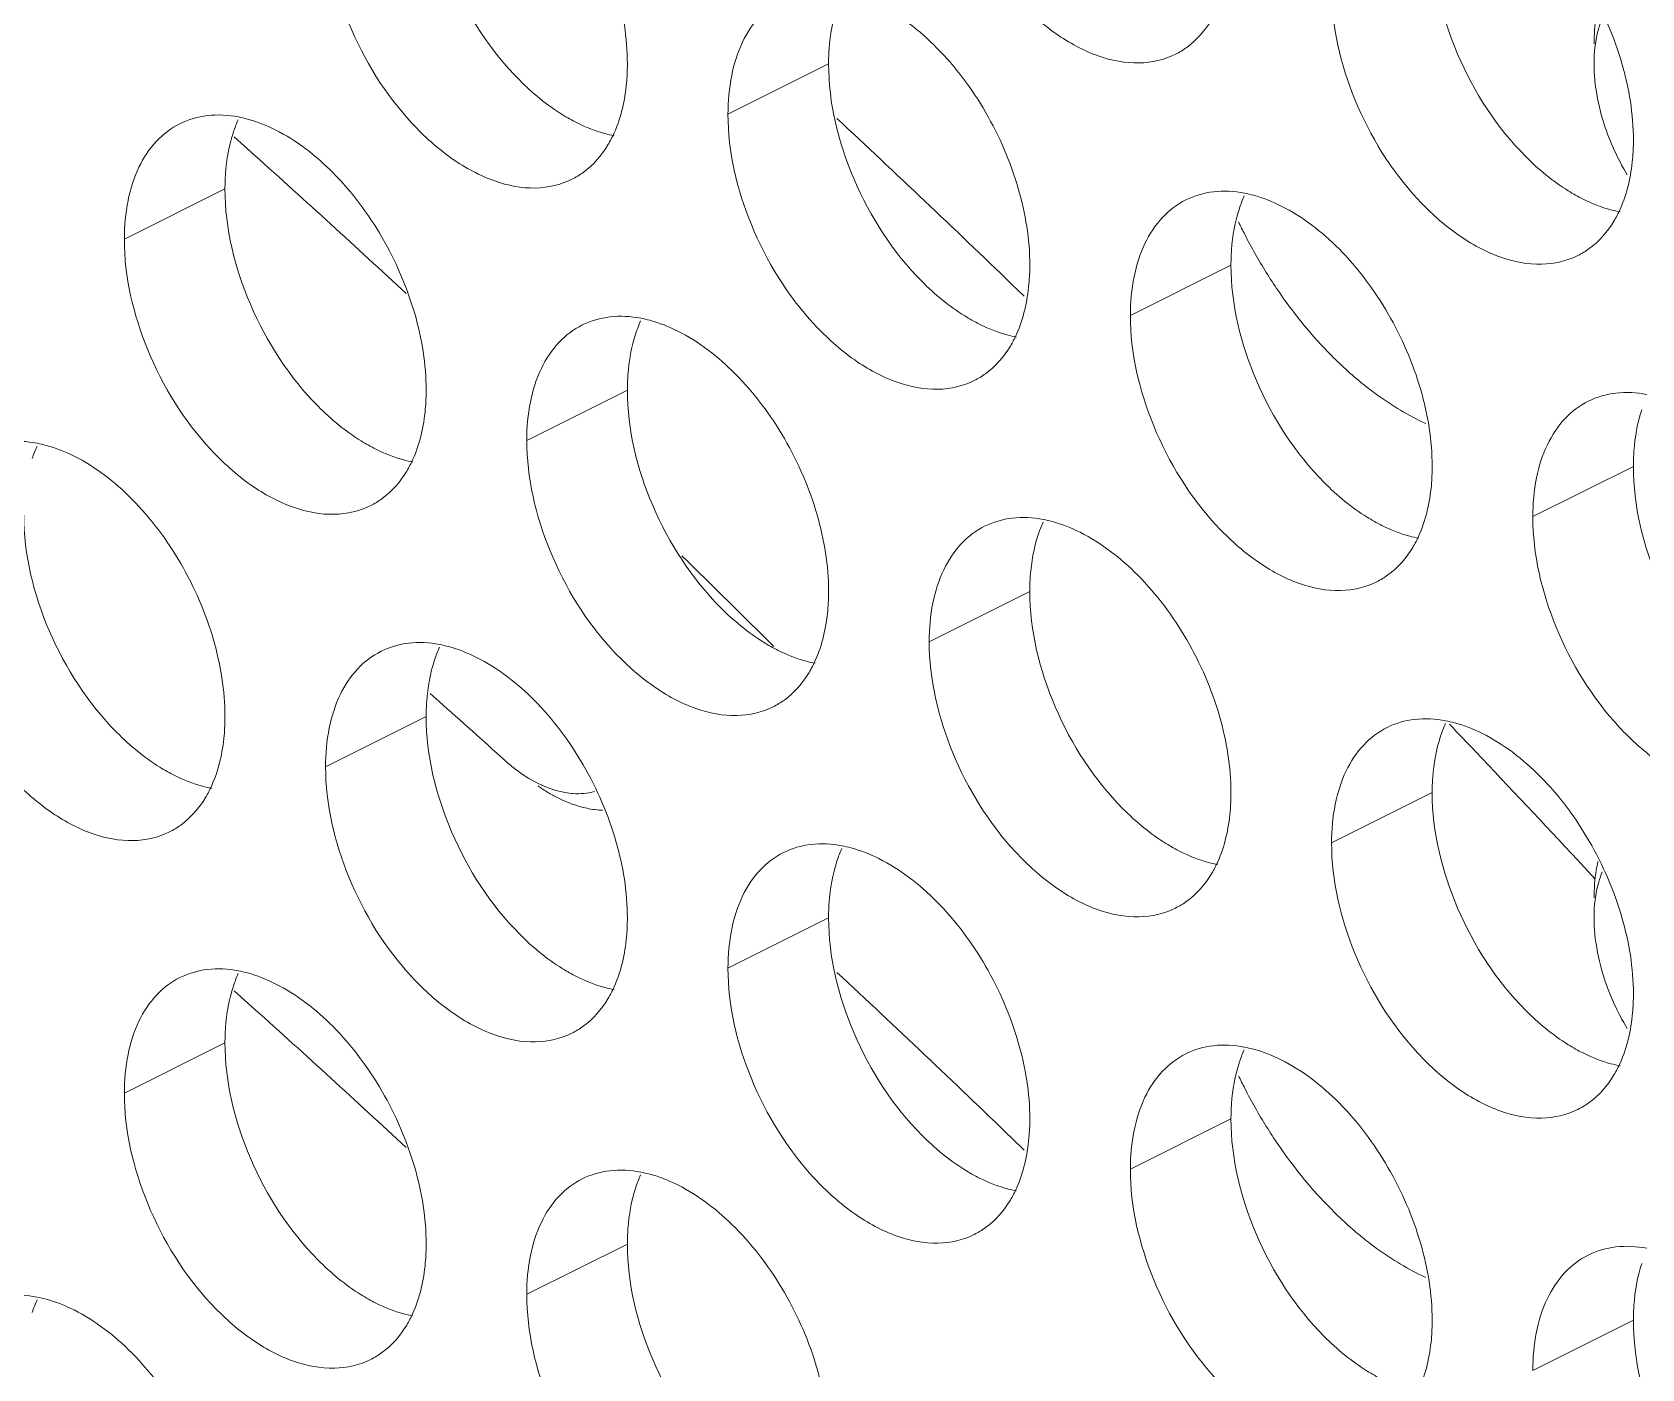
# Model space of a CAD drawing. Header units: millimetres. Extents: x 0 to 2524, y 0 to 1785.
# Drawn here: x 1882.7 to 1891.75, y 830.77 to 838.28 of the extents above; entities that cross this region are included whole.
import ezdxf

# ---------------------------------------------------------------- set-up
doc = ezdxf.new("R2010")
doc.units = ezdxf.units.MM
doc.header["$LTSCALE"] = 0.1
doc.layers.add('标注', color=251, linetype='Continuous', lineweight=9)

msp = doc.modelspace()

# ---------------------------------------------------------------- linework, layer by layer
at = {"layer": '标注'}
for p, q in [((1887.1783, 838.1016), (1886.6126, 837.8187)), ((1883.9529, 837.5861), (1883.8361, 837.6909)), ((1883.7842, 837.3986), (1883.2185, 837.1158)), ((1889.441, 836.9702), (1888.8753, 836.6873)), ((1888.2077, 836.8637), (1888.2789, 836.7951)), ((1886.0469, 836.2672), (1885.4812, 835.9844)), ((1891.7038, 835.8388), (1891.1381, 835.556)), ((1888.3097, 835.1359), (1887.744, 834.853)), ((1884.9387, 834.5612), (1884.988, 834.5175)), ((1884.9155, 834.4329), (1884.3499, 834.1501)), ((1890.5724, 834.0045), (1890.0067, 833.7217)), ((1891.389, 833.626), (1891.4897, 833.5177)), ((1887.1783, 833.3016), (1886.6126, 833.0187)), ((1883.9529, 832.7861), (1883.8361, 832.8909)), ((1883.7842, 832.5986), (1883.2185, 832.3158)), ((1889.441, 832.1702), (1888.8753, 831.8873)), ((1888.2077, 832.0637), (1888.2789, 831.9951)), ((1886.0469, 831.4672), (1885.4812, 831.1844)), ((1891.7038, 831.0388), (1891.1381, 830.756))]:
    msp.add_line(p, q, dxfattribs=at)
for centre, radius, start, end in [((1888.9267, 838.5611), 0.4532, 296.52559, 305.90341), ((1892.4328, 838.1015), 0.9502, 180.05249, 184.98077), ((1884.5287, 837.4875), 0.734, 155.87957, 161.78032), ((1833.1505, 779.7051), 79.3625, 46.072823, 47.050034), ((1892.8303, 838.1805), 1.3572, 197.96118, 211.16336), ((1832.0561, 779.8316), 77.6457, 47.208531, 48.057938), ((1885.5326, 837.8581), 0.4532, 296.52559, 305.90341), ((1890.1855, 837.0591), 0.734, 155.87957, 161.78032), ((1892.1352, 838.4808), 2.9391, 205.5487, 207.10149), ((1892.1159, 838.4705), 2.9172, 207.09398, 211.91045), ((1891.1894, 837.4297), 0.4532, 296.52559, 305.90341), ((1886.7914, 836.3562), 0.734, 155.87957, 161.78032), ((1887.7953, 836.7267), 0.4532, 296.52559, 305.90341), ((1883.3973, 835.6532), 0.734, 155.87957, 161.78032), ((1884.4012, 836.0238), 0.4532, 296.52559, 305.90341), ((1889.0542, 835.2248), 0.734, 155.87957, 161.78032), ((1829.3007, 776.93), 81.6474, 45.162011, 45.671287), ((1890.0581, 835.5954), 0.4532, 296.52559, 305.90341), ((1885.6601, 834.5219), 0.734, 155.87957, 161.78032), ((1833.02, 776.1158), 78.1756, 47.971314, 48.336143), ((1886.664, 834.8924), 0.4532, 296.52559, 305.90341), ((1891.3169, 834.0934), 0.734, 155.87957, 161.78032), ((1829.1637, 775.7033), 85.0119, 43.511881, 43.656261), ((1828.6975, 775.2618), 85.654, 42.952773, 43.511367), ((1885.9975, 834.8927), 0.9531, 227.9166, 233.07259), ((1886.0915, 834.8256), 0.9557, 235.08756, 239.02292), ((1883.2699, 834.1895), 0.4532, 296.52559, 305.90341), ((1887.9228, 833.3905), 0.734, 155.87957, 161.78032), ((1888.9267, 833.7611), 0.4532, 296.52559, 305.90341), ((1892.4328, 833.3015), 0.9502, 180.05249, 184.98077), ((1884.5287, 832.6875), 0.734, 155.87957, 161.78032), ((1833.1505, 774.9051), 79.3625, 46.072823, 47.050034), ((1892.8303, 833.3805), 1.3572, 197.96118, 211.16336), ((1832.0561, 775.0316), 77.6457, 47.208531, 48.057938), ((1885.5326, 833.0581), 0.4532, 296.52559, 305.90341), ((1890.1855, 832.2591), 0.734, 155.87957, 161.78032), ((1892.1352, 833.6808), 2.9391, 205.5487, 207.10149), ((1892.1159, 833.6705), 2.9172, 207.09398, 211.91045), ((1891.1894, 832.6297), 0.4532, 296.52559, 305.90341), ((1886.7914, 831.5562), 0.734, 155.87957, 161.78032), ((1887.7953, 831.9267), 0.4532, 296.52559, 305.90341), ((1883.3973, 830.8532), 0.734, 155.87957, 161.78032), ((1884.4012, 831.2238), 0.4532, 296.52559, 305.90341)]:
    msp.add_arc(centre, radius, start, end, dxfattribs=at)
for points, knots in [([(1889.1291, 838.1555), (1889.0665, 838.1243), (1888.9166, 838.0903), (1888.6788, 838.1381), (1888.4404, 838.2687), (1888.1326, 838.5463), (1887.8466, 839.009), (1887.744, 839.4414), (1887.744, 839.653)], [0, 0, 0, 0, 0.090718, 0.191742, 0.308104, 0.439279, 0.725532, 1, 1, 1, 1]), ([(1885.1984, 839.5651), (1885.319, 839.5047), (1885.5496, 839.3244), (1885.8158, 838.9663), (1885.9969, 838.5476), (1886.0469, 838.2465), (1886.0469, 838.1016)], [0, 0, 0, 0, 0.229676, 0.488215, 0.753207, 1, 1, 1, 1]), ([(1885.4394, 838.0109), (1885.2778, 838.1737), (1885.0268, 838.5608), (1884.9155, 839.0114), (1884.9155, 839.2329)], [0, 0, 0, 0, 0.508684, 1, 1, 1, 1]), ([(1890.8552, 839.1366), (1890.9759, 839.0763), (1891.2064, 838.8959), (1891.4726, 838.5379), (1891.6538, 838.1192), (1891.7038, 837.8181), (1891.7038, 837.6731)], [0, 0, 0, 0, 0.229676, 0.488215, 0.753207, 1, 1, 1, 1]), ([(1885.735, 837.4526), (1885.6724, 837.4213), (1885.5225, 837.3874), (1885.2847, 837.4351), (1885.0463, 837.5658), (1884.7385, 837.8433), (1884.4525, 838.306), (1884.3499, 838.7384), (1884.3499, 838.9501)], [0, 0, 0, 0, 0.090718, 0.191742, 0.308104, 0.439279, 0.725532, 1, 1, 1, 1]), ([(1891.0962, 837.5825), (1890.9346, 837.7452), (1890.6836, 838.1324), (1890.5724, 838.583), (1890.5724, 838.8045)], [0, 0, 0, 0, 0.508684, 1, 1, 1, 1]), ([(1891.3919, 837.0241), (1891.3293, 836.9929), (1891.1793, 836.9589), (1890.9415, 837.0067), (1890.7031, 837.1373), (1890.3953, 837.4149), (1890.1093, 837.8776), (1890.0067, 838.31), (1890.0067, 838.5217)], [0, 0, 0, 0, 0.090718, 0.191742, 0.308104, 0.439279, 0.725532, 1, 1, 1, 1]), ([(1886.6126, 837.8187), (1886.6126, 837.8916), (1886.6246, 838.0305), (1886.6836, 838.2207), (1886.783, 838.3729), (1886.8756, 838.4433), (1886.9245, 838.4677)], [0, 0, 0, 0, 0.289235, 0.54966, 0.782932, 1, 1, 1, 1]), ([(1887.1783, 838.1016), (1887.1783, 838.13), (1887.182, 838.2374), (1887.2008, 838.3448), (1887.2256, 838.42)], [0, 0, 0, 0, 0.264225, 1, 1, 1, 1]), ([(1887.4611, 838.4337), (1887.5818, 838.3734), (1887.8123, 838.193), (1888.0785, 837.8349), (1888.2596, 837.4162), (1888.3097, 837.1151), (1888.3097, 836.9702)], [0, 0, 0, 0, 0.229676, 0.488215, 0.753207, 1, 1, 1, 1]), ([(1889.3664, 838.4156), (1889.3561, 838.3927), (1889.3128, 838.3088), (1889.2487, 838.2346), (1889.1925, 838.1939)], [0, 0, 0, 0, 0.265525, 1, 1, 1, 1]), ([(1891.5045, 838.4168), (1891.5008, 838.4009), (1891.4875, 838.334), (1891.4826, 838.2656), (1891.4826, 838.2138)], [0, 0, 0, 0, 0.239288, 1, 1, 1, 1]), ([(1891.5291, 838.3596), (1891.5212, 838.3407), (1891.4925, 838.2573), (1891.4826, 838.1682), (1891.4826, 838.1006)], [0, 0, 0, 0, 0.232447, 1, 1, 1, 1]), ([(1886.0469, 838.1016), (1886.0469, 838.0659), (1886.0412, 837.9337), (1886.012, 837.8011), (1885.9723, 837.7127)], [0, 0, 0, 0, 0.268874, 1, 1, 1, 1]), ([(1887.7021, 836.8795), (1887.5405, 837.0423), (1887.2895, 837.4295), (1887.1783, 837.88), (1887.1783, 838.1016)], [0, 0, 0, 0, 0.508684, 1, 1, 1, 1]), ([(1885.7641, 837.7694), (1885.7356, 837.7836), (1885.6177, 837.8502), (1885.5122, 837.9375), (1885.4394, 838.0109)], [0, 0, 0, 0, 0.235002, 1, 1, 1, 1]), ([(1891.4861, 838.019), (1891.488, 837.9979), (1891.4982, 837.9109), (1891.5189, 837.8252), (1891.5393, 837.762)], [0, 0, 0, 0, 0.241904, 1, 1, 1, 1]), ([(1883.2185, 837.1158), (1883.2185, 837.1886), (1883.2305, 837.3276), (1883.2895, 837.5177), (1883.3889, 837.6699), (1883.4815, 837.7404), (1883.5304, 837.7648)], [0, 0, 0, 0, 0.289235, 0.54966, 0.782932, 1, 1, 1, 1]), ([(1883.5304, 837.7648), (1883.5787, 837.7889), (1883.6888, 837.8206), (1883.8024, 837.8138), (1883.8593, 837.8029)], [0, 0, 0, 0, 0.482538, 1, 1, 1, 1]), ([(1883.8593, 837.8029), (1883.8765, 837.7996), (1883.9481, 837.783), (1884.017, 837.7557), (1884.067, 837.7307)], [0, 0, 0, 0, 0.238696, 1, 1, 1, 1]), ([(1885.9718, 837.6973), (1885.9546, 837.7005), (1885.883, 837.7172), (1885.8141, 837.7444), (1885.7641, 837.7694)], [0, 0, 0, 0, 0.238696, 1, 1, 1, 1]), ([(1887.9978, 836.3212), (1887.9352, 836.29), (1887.7852, 836.256), (1887.5474, 836.3038), (1887.309, 836.4344), (1887.0012, 836.712), (1886.7152, 837.1747), (1886.6126, 837.6071), (1886.6126, 837.8187)], [0, 0, 0, 0, 0.090718, 0.191742, 0.308104, 0.439279, 0.725532, 1, 1, 1, 1]), ([(1883.7842, 837.3986), (1883.7842, 837.427), (1883.7879, 837.5345), (1883.8067, 837.6419), (1883.8315, 837.717)], [0, 0, 0, 0, 0.264225, 1, 1, 1, 1]), ([(1884.067, 837.7307), (1884.1877, 837.6704), (1884.4182, 837.4901), (1884.6844, 837.132), (1884.8655, 836.7133), (1884.9155, 836.4122), (1884.9155, 836.2672)], [0, 0, 0, 0, 0.229676, 0.488215, 0.753207, 1, 1, 1, 1]), ([(1885.9723, 837.7127), (1885.962, 837.6898), (1885.9187, 837.6058), (1885.8546, 837.5317), (1885.7984, 837.491)], [0, 0, 0, 0, 0.265525, 1, 1, 1, 1]), ([(1891.7038, 837.6731), (1891.7038, 837.6375), (1891.6981, 837.5053), (1891.6688, 837.3726), (1891.6291, 837.2843)], [0, 0, 0, 0, 0.268874, 1, 1, 1, 1]), ([(1891.4209, 837.341), (1891.3925, 837.3552), (1891.2746, 837.4217), (1891.1691, 837.5091), (1891.0962, 837.5825)], [0, 0, 0, 0, 0.235002, 1, 1, 1, 1]), ([(1884.308, 836.1766), (1884.1464, 836.3394), (1883.8954, 836.7265), (1883.7842, 837.1771), (1883.7842, 837.3986)], [0, 0, 0, 0, 0.508684, 1, 1, 1, 1]), ([(1888.8753, 836.6873), (1888.8753, 836.7602), (1888.8873, 836.8991), (1888.9464, 837.0893), (1889.0458, 837.2415), (1889.1383, 837.3119), (1889.1872, 837.3363)], [0, 0, 0, 0, 0.289235, 0.54966, 0.782932, 1, 1, 1, 1]), ([(1889.1872, 837.3363), (1889.2356, 837.3604), (1889.3456, 837.3922), (1889.4593, 837.3854), (1889.5162, 837.3745)], [0, 0, 0, 0, 0.482538, 1, 1, 1, 1]), ([(1889.5162, 837.3745), (1889.5334, 837.3712), (1889.605, 837.3546), (1889.6739, 837.3273), (1889.7239, 837.3023)], [0, 0, 0, 0, 0.238696, 1, 1, 1, 1]), ([(1891.6286, 837.2688), (1891.6114, 837.2721), (1891.5398, 837.2887), (1891.4709, 837.316), (1891.4209, 837.341)], [0, 0, 0, 0, 0.238696, 1, 1, 1, 1]), ([(1889.441, 836.9702), (1889.441, 836.9986), (1889.4447, 837.1061), (1889.4635, 837.2135), (1889.4884, 837.2886)], [0, 0, 0, 0, 0.264225, 1, 1, 1, 1]), ([(1889.7239, 837.3023), (1889.8445, 837.242), (1890.075, 837.0616), (1890.3413, 836.7036), (1890.5224, 836.2848), (1890.5724, 835.9838), (1890.5724, 835.8388)], [0, 0, 0, 0, 0.229676, 0.488215, 0.753207, 1, 1, 1, 1]), ([(1891.6291, 837.2843), (1891.6189, 837.2614), (1891.5756, 837.1774), (1891.5115, 837.1033), (1891.4552, 837.0625)], [0, 0, 0, 0, 0.265525, 1, 1, 1, 1]), ([(1884.6036, 835.6183), (1884.541, 835.587), (1884.3911, 835.5531), (1884.1533, 835.6008), (1883.9149, 835.7315), (1883.6071, 836.009), (1883.3211, 836.4717), (1883.2185, 836.9041), (1883.2185, 837.1158)], [0, 0, 0, 0, 0.090718, 0.191742, 0.308104, 0.439279, 0.725532, 1, 1, 1, 1]), ([(1888.3097, 836.9702), (1888.3097, 836.9346), (1888.304, 836.8023), (1888.2747, 836.6697), (1888.235, 836.5813)], [0, 0, 0, 0, 0.268874, 1, 1, 1, 1]), ([(1889.9648, 835.7482), (1889.8033, 835.9109), (1889.5523, 836.2981), (1889.441, 836.7487), (1889.441, 836.9702)], [0, 0, 0, 0, 0.508684, 1, 1, 1, 1]), ([(1888.0268, 836.6381), (1887.9984, 836.6523), (1887.8805, 836.7188), (1887.775, 836.8061), (1887.7021, 836.8795)], [0, 0, 0, 0, 0.235002, 1, 1, 1, 1]), ([(1889.6395, 836.9285), (1889.661, 836.8941), (1889.7481, 836.7606), (1889.8465, 836.6345), (1889.9261, 836.5463)], [0, 0, 0, 0, 0.254374, 1, 1, 1, 1]), ([(1885.7931, 836.6334), (1885.8414, 836.6575), (1885.9515, 836.6892), (1886.0652, 836.6824), (1886.1221, 836.6716)], [0, 0, 0, 0, 0.482538, 1, 1, 1, 1]), ([(1886.1221, 836.6716), (1886.1393, 836.6683), (1886.2108, 836.6516), (1886.2798, 836.6244), (1886.3298, 836.5994)], [0, 0, 0, 0, 0.238696, 1, 1, 1, 1]), ([(1890.2605, 835.1898), (1890.1979, 835.1586), (1890.048, 835.1246), (1889.8102, 835.1724), (1889.5718, 835.303), (1889.264, 835.5806), (1888.9779, 836.0433), (1888.8753, 836.4757), (1888.8753, 836.6873)], [0, 0, 0, 0, 0.090718, 0.191742, 0.308104, 0.439279, 0.725532, 1, 1, 1, 1]), ([(1885.4812, 835.9844), (1885.4812, 836.0573), (1885.4932, 836.1962), (1885.5523, 836.3864), (1885.6516, 836.5386), (1885.7442, 836.609), (1885.7931, 836.6334)], [0, 0, 0, 0, 0.289235, 0.54966, 0.782932, 1, 1, 1, 1]), ([(1886.0469, 836.2672), (1886.0469, 836.2957), (1886.0506, 836.4031), (1886.0694, 836.5105), (1886.0942, 836.5857)], [0, 0, 0, 0, 0.264225, 1, 1, 1, 1]), ([(1886.3298, 836.5994), (1886.4504, 836.539), (1886.6809, 836.3587), (1886.9471, 836.0006), (1887.1283, 835.5819), (1887.1783, 835.2808), (1887.1783, 835.1359)], [0, 0, 0, 0, 0.229676, 0.488215, 0.753207, 1, 1, 1, 1]), ([(1888.2345, 836.5659), (1888.2173, 836.5692), (1888.1457, 836.5858), (1888.0768, 836.6131), (1888.0268, 836.6381)], [0, 0, 0, 0, 0.238696, 1, 1, 1, 1]), ([(1888.235, 836.5813), (1888.2247, 836.5584), (1888.1815, 836.4744), (1888.1174, 836.4003), (1888.0611, 836.3596)], [0, 0, 0, 0, 0.265525, 1, 1, 1, 1]), ([(1889.9261, 836.5463), (1889.9454, 836.5249), (1890.0224, 836.4426), (1890.1051, 836.3657), (1890.1699, 836.3125)], [0, 0, 0, 0, 0.256131, 1, 1, 1, 1]), ([(1890.1699, 836.3125), (1890.1993, 836.2884), (1890.3138, 836.1997), (1890.439, 836.124), (1890.5362, 836.0795)], [0, 0, 0, 0, 0.262334, 1, 1, 1, 1]), ([(1884.9155, 836.2672), (1884.9155, 836.2316), (1884.9099, 836.0994), (1884.8806, 835.9667), (1884.8409, 835.8784)], [0, 0, 0, 0, 0.268874, 1, 1, 1, 1]), ([(1886.5707, 835.0452), (1886.4092, 835.208), (1886.1582, 835.5951), (1886.0469, 836.0457), (1886.0469, 836.2672)], [0, 0, 0, 0, 0.508684, 1, 1, 1, 1]), ([(1891.45, 836.205), (1891.4983, 836.2291), (1891.6084, 836.2608), (1891.722, 836.254), (1891.7789, 836.2431)], [0, 0, 0, 0, 0.482538, 1, 1, 1, 1]), ([(1884.6327, 835.9351), (1884.6043, 835.9493), (1884.4864, 836.0158), (1884.3809, 836.1032), (1884.308, 836.1766)], [0, 0, 0, 0, 0.235002, 1, 1, 1, 1]), ([(1891.1381, 835.556), (1891.1381, 835.6288), (1891.1501, 835.7678), (1891.2091, 835.9579), (1891.3085, 836.1101), (1891.4011, 836.1806), (1891.45, 836.205)], [0, 0, 0, 0, 0.289235, 0.54966, 0.782932, 1, 1, 1, 1]), ([(1891.7038, 835.8388), (1891.7038, 835.8672), (1891.7075, 835.9747), (1891.7263, 836.0821), (1891.7511, 836.1572)], [0, 0, 0, 0, 0.264225, 1, 1, 1, 1]), ([(1882.399, 835.9304), (1882.4473, 835.9545), (1882.5574, 835.9863), (1882.6711, 835.9795), (1882.7279, 835.9686)], [0, 0, 0, 0, 0.482538, 1, 1, 1, 1]), ([(1882.7279, 835.9686), (1882.7452, 835.9653), (1882.8167, 835.9487), (1882.8856, 835.9214), (1882.9356, 835.8964)], [0, 0, 0, 0, 0.238696, 1, 1, 1, 1]), ([(1886.8664, 834.4869), (1886.8038, 834.4557), (1886.6538, 834.4217), (1886.4161, 834.4695), (1886.1776, 834.6001), (1885.8699, 834.8776), (1885.5838, 835.3403), (1885.4812, 835.7728), (1885.4812, 835.9844)], [0, 0, 0, 0, 0.090718, 0.191742, 0.308104, 0.439279, 0.725532, 1, 1, 1, 1]), ([(1882.9356, 835.8964), (1883.0563, 835.8361), (1883.2868, 835.6557), (1883.553, 835.2977), (1883.7342, 834.879), (1883.7842, 834.5779), (1883.7842, 834.4329)], [0, 0, 0, 0, 0.229676, 0.488215, 0.753207, 1, 1, 1, 1]), ([(1884.8404, 835.8629), (1884.8232, 835.8662), (1884.7516, 835.8829), (1884.6827, 835.9101), (1884.6327, 835.9351)], [0, 0, 0, 0, 0.238696, 1, 1, 1, 1]), ([(1884.8409, 835.8784), (1884.8306, 835.8555), (1884.7874, 835.7715), (1884.7232, 835.6974), (1884.667, 835.6567)], [0, 0, 0, 0, 0.265525, 1, 1, 1, 1]), ([(1890.5724, 835.8388), (1890.5724, 835.8032), (1890.5667, 835.6709), (1890.5375, 835.5383), (1890.4978, 835.4499)], [0, 0, 0, 0, 0.268874, 1, 1, 1, 1]), ([(1892.2276, 834.6168), (1892.066, 834.7796), (1891.815, 835.1667), (1891.7038, 835.6173), (1891.7038, 835.8388)], [0, 0, 0, 0, 0.508684, 1, 1, 1, 1]), ([(1890.2896, 835.5067), (1890.2611, 835.5209), (1890.1432, 835.5874), (1890.0377, 835.6747), (1889.9648, 835.7482)], [0, 0, 0, 0, 0.235002, 1, 1, 1, 1]), ([(1883.1766, 834.3423), (1883.015, 834.505), (1882.764, 834.8922), (1882.6528, 835.3428), (1882.6528, 835.5643)], [0, 0, 0, 0, 0.508684, 1, 1, 1, 1]), ([(1887.744, 834.853), (1887.744, 834.9259), (1887.756, 835.0648), (1887.815, 835.255), (1887.9144, 835.4072), (1888.0069, 835.4776), (1888.0559, 835.502)], [0, 0, 0, 0, 0.289235, 0.54966, 0.782932, 1, 1, 1, 1]), ([(1888.0559, 835.502), (1888.1042, 835.5261), (1888.2143, 835.5579), (1888.3279, 835.5511), (1888.3848, 835.5402)], [0, 0, 0, 0, 0.482538, 1, 1, 1, 1]), ([(1888.3848, 835.5402), (1888.402, 835.5369), (1888.4736, 835.5203), (1888.5425, 835.493), (1888.5925, 835.468)], [0, 0, 0, 0, 0.238696, 1, 1, 1, 1]), ([(1890.4972, 835.4345), (1890.48, 835.4378), (1890.4085, 835.4544), (1890.3396, 835.4817), (1890.2896, 835.5067)], [0, 0, 0, 0, 0.238696, 1, 1, 1, 1]), ([(1892.5232, 834.0585), (1892.4606, 834.0272), (1892.3107, 833.9933), (1892.0729, 834.041), (1891.8345, 834.1717), (1891.5267, 834.4492), (1891.2407, 834.9119), (1891.1381, 835.3443), (1891.1381, 835.556)], [0, 0, 0, 0, 0.090718, 0.191742, 0.308104, 0.439279, 0.725532, 1, 1, 1, 1]), ([(1888.3097, 835.1359), (1888.3097, 835.1643), (1888.3134, 835.2717), (1888.3322, 835.3792), (1888.357, 835.4543)], [0, 0, 0, 0, 0.264225, 1, 1, 1, 1]), ([(1888.5925, 835.468), (1888.7131, 835.4077), (1888.9437, 835.2273), (1889.2099, 834.8693), (1889.391, 834.4505), (1889.441, 834.1494), (1889.441, 834.0045)], [0, 0, 0, 0, 0.229676, 0.488215, 0.753207, 1, 1, 1, 1]), ([(1890.4978, 835.4499), (1890.4875, 835.4271), (1890.4442, 835.3431), (1890.3801, 835.2689), (1890.3239, 835.2282)], [0, 0, 0, 0, 0.265525, 1, 1, 1, 1]), ([(1883.4723, 833.7839), (1883.4097, 833.7527), (1883.2597, 833.7187), (1883.0219, 833.7665), (1882.7835, 833.8971), (1882.4757, 834.1747), (1882.1897, 834.6374), (1882.0871, 835.0698), (1882.0871, 835.2815)], [0, 0, 0, 0, 0.090718, 0.191742, 0.308104, 0.439279, 0.725532, 1, 1, 1, 1]), ([(1887.1783, 835.1359), (1887.1783, 835.1002), (1887.1726, 834.968), (1887.1434, 834.8354), (1887.1037, 834.747)], [0, 0, 0, 0, 0.268874, 1, 1, 1, 1]), ([(1888.8335, 833.9138), (1888.6719, 834.0766), (1888.4209, 834.4638), (1888.3097, 834.9144), (1888.3097, 835.1359)], [0, 0, 0, 0, 0.508684, 1, 1, 1, 1]), ([(1886.8954, 834.8038), (1886.867, 834.818), (1886.7491, 834.8845), (1886.6436, 834.9718), (1886.5707, 835.0452)], [0, 0, 0, 0, 0.235002, 1, 1, 1, 1]), ([(1884.3499, 834.1501), (1884.3499, 834.2229), (1884.3619, 834.3619), (1884.4209, 834.552), (1884.5203, 834.7043), (1884.6128, 834.7747), (1884.6618, 834.7991)], [0, 0, 0, 0, 0.289235, 0.54966, 0.782932, 1, 1, 1, 1]), ([(1884.6618, 834.7991), (1884.7101, 834.8232), (1884.8202, 834.8549), (1884.9338, 834.8481), (1884.9907, 834.8372)], [0, 0, 0, 0, 0.482538, 1, 1, 1, 1]), ([(1884.9907, 834.8372), (1885.0079, 834.8339), (1885.0795, 834.8173), (1885.1484, 834.7901), (1885.1984, 834.7651)], [0, 0, 0, 0, 0.238696, 1, 1, 1, 1]), ([(1887.1031, 834.7316), (1887.0859, 834.7349), (1887.0143, 834.7515), (1886.9454, 834.7788), (1886.8954, 834.8038)], [0, 0, 0, 0, 0.238696, 1, 1, 1, 1]), ([(1889.1291, 833.3555), (1889.0665, 833.3243), (1888.9166, 833.2903), (1888.6788, 833.3381), (1888.4404, 833.4687), (1888.1326, 833.7463), (1887.8466, 834.209), (1887.744, 834.6414), (1887.744, 834.853)], [0, 0, 0, 0, 0.090718, 0.191742, 0.308104, 0.439279, 0.725532, 1, 1, 1, 1]), ([(1884.9155, 834.4329), (1884.9155, 834.4613), (1884.9192, 834.5688), (1884.938, 834.6762), (1884.9629, 834.7513)], [0, 0, 0, 0, 0.264225, 1, 1, 1, 1]), ([(1885.1984, 834.7651), (1885.319, 834.7047), (1885.5496, 834.5244), (1885.8158, 834.1663), (1885.9969, 833.7476), (1886.0469, 833.4465), (1886.0469, 833.3016)], [0, 0, 0, 0, 0.229676, 0.488215, 0.753207, 1, 1, 1, 1]), ([(1887.1037, 834.747), (1887.0934, 834.7241), (1887.0501, 834.6401), (1886.986, 834.566), (1886.9298, 834.5253)], [0, 0, 0, 0, 0.265525, 1, 1, 1, 1]), ([(1883.7842, 834.4329), (1883.7842, 834.3973), (1883.7785, 834.2651), (1883.7493, 834.1324), (1883.7095, 834.0441)], [0, 0, 0, 0, 0.268874, 1, 1, 1, 1]), ([(1885.4394, 833.2109), (1885.2778, 833.3737), (1885.0268, 833.7608), (1884.9155, 834.2114), (1884.9155, 834.4329)], [0, 0, 0, 0, 0.508684, 1, 1, 1, 1]), ([(1890.3186, 834.3706), (1890.3669, 834.3947), (1890.477, 834.4265), (1890.5907, 834.4197), (1890.6475, 834.4088)], [0, 0, 0, 0, 0.482538, 1, 1, 1, 1]), ([(1890.6475, 834.4088), (1890.6648, 834.4055), (1890.7363, 834.3889), (1890.8052, 834.3616), (1890.8552, 834.3366)], [0, 0, 0, 0, 0.238696, 1, 1, 1, 1]), ([(1883.5013, 834.1008), (1883.4729, 834.115), (1883.355, 834.1815), (1883.2495, 834.2689), (1883.1766, 834.3423)], [0, 0, 0, 0, 0.235002, 1, 1, 1, 1]), ([(1890.0067, 833.7217), (1890.0067, 833.7945), (1890.0187, 833.9334), (1890.0777, 834.1236), (1890.1771, 834.2758), (1890.2697, 834.3462), (1890.3186, 834.3706)], [0, 0, 0, 0, 0.289235, 0.54966, 0.782932, 1, 1, 1, 1]), ([(1890.5724, 834.0045), (1890.5724, 834.0329), (1890.5761, 834.1404), (1890.5949, 834.2478), (1890.6197, 834.3229)], [0, 0, 0, 0, 0.264225, 1, 1, 1, 1]), ([(1890.8552, 834.3366), (1890.9759, 834.2763), (1891.2064, 834.0959), (1891.4726, 833.7379), (1891.6538, 833.3192), (1891.7038, 833.0181), (1891.7038, 832.8731)], [0, 0, 0, 0, 0.229676, 0.488215, 0.753207, 1, 1, 1, 1]), ([(1885.735, 832.6526), (1885.6724, 832.6213), (1885.5225, 832.5874), (1885.2847, 832.6351), (1885.0463, 832.7658), (1884.7385, 833.0433), (1884.4525, 833.506), (1884.3499, 833.9384), (1884.3499, 834.1501)], [0, 0, 0, 0, 0.090718, 0.191742, 0.308104, 0.439279, 0.725532, 1, 1, 1, 1]), ([(1883.709, 834.0286), (1883.6918, 834.0319), (1883.6202, 834.0485), (1883.5513, 834.0758), (1883.5013, 834.1008)], [0, 0, 0, 0, 0.238696, 1, 1, 1, 1]), ([(1885.4249, 834.1308), (1885.4468, 834.1144), (1885.5299, 834.0578), (1885.6254, 834.017), (1885.6976, 834.0046)], [0, 0, 0, 0, 0.272237, 1, 1, 1, 1]), ([(1883.7095, 834.0441), (1883.6993, 834.0212), (1883.656, 833.9372), (1883.5919, 833.8631), (1883.5356, 833.8223)], [0, 0, 0, 0, 0.265525, 1, 1, 1, 1]), ([(1885.5996, 834.0062), (1885.6177, 833.9953), (1885.6873, 833.9568), (1885.763, 833.9284), (1885.8202, 833.9165)], [0, 0, 0, 0, 0.26533, 1, 1, 1, 1]), ([(1885.6976, 834.0046), (1885.7119, 834.0022), (1885.7667, 833.9954), (1885.8233, 834), (1885.8625, 834.011)], [0, 0, 0, 0, 0.262378, 1, 1, 1, 1]), ([(1889.441, 834.0045), (1889.441, 833.9689), (1889.4353, 833.8366), (1889.4061, 833.704), (1889.3664, 833.6156)], [0, 0, 0, 0, 0.268874, 1, 1, 1, 1]), ([(1891.0962, 832.7825), (1890.9346, 832.9452), (1890.6836, 833.3324), (1890.5724, 833.783), (1890.5724, 834.0045)], [0, 0, 0, 0, 0.508684, 1, 1, 1, 1]), ([(1889.1582, 833.6724), (1889.1298, 833.6866), (1889.0118, 833.7531), (1888.9063, 833.8404), (1888.8335, 833.9138)], [0, 0, 0, 0, 0.235002, 1, 1, 1, 1]), ([(1886.9245, 833.6677), (1886.9728, 833.6918), (1887.0829, 833.7236), (1887.1966, 833.7167), (1887.2534, 833.7059)], [0, 0, 0, 0, 0.482538, 1, 1, 1, 1]), ([(1887.2534, 833.7059), (1887.2706, 833.7026), (1887.3422, 833.686), (1887.4111, 833.6587), (1887.4611, 833.6337)], [0, 0, 0, 0, 0.238696, 1, 1, 1, 1]), ([(1891.3919, 832.2241), (1891.3293, 832.1929), (1891.1793, 832.1589), (1890.9415, 832.2067), (1890.7031, 832.3373), (1890.3953, 832.6149), (1890.1093, 833.0776), (1890.0067, 833.51), (1890.0067, 833.7217)], [0, 0, 0, 0, 0.090718, 0.191742, 0.308104, 0.439279, 0.725532, 1, 1, 1, 1]), ([(1886.6126, 833.0187), (1886.6126, 833.0916), (1886.6246, 833.2305), (1886.6836, 833.4207), (1886.783, 833.5729), (1886.8756, 833.6433), (1886.9245, 833.6677)], [0, 0, 0, 0, 0.289235, 0.54966, 0.782932, 1, 1, 1, 1]), ([(1887.1783, 833.3016), (1887.1783, 833.33), (1887.182, 833.4374), (1887.2008, 833.5448), (1887.2256, 833.62)], [0, 0, 0, 0, 0.264225, 1, 1, 1, 1]), ([(1887.4611, 833.6337), (1887.5818, 833.5734), (1887.8123, 833.393), (1888.0785, 833.0349), (1888.2596, 832.6162), (1888.3097, 832.3151), (1888.3097, 832.1702)], [0, 0, 0, 0, 0.229676, 0.488215, 0.753207, 1, 1, 1, 1]), ([(1889.3659, 833.6002), (1889.3487, 833.6035), (1889.2771, 833.6201), (1889.2082, 833.6474), (1889.1582, 833.6724)], [0, 0, 0, 0, 0.238696, 1, 1, 1, 1]), ([(1889.3664, 833.6156), (1889.3561, 833.5927), (1889.3128, 833.5088), (1889.2487, 833.4346), (1889.1925, 833.3939)], [0, 0, 0, 0, 0.265525, 1, 1, 1, 1]), ([(1891.5045, 833.6168), (1891.5008, 833.6009), (1891.4875, 833.534), (1891.4826, 833.4656), (1891.4826, 833.4138)], [0, 0, 0, 0, 0.239288, 1, 1, 1, 1]), ([(1891.5291, 833.5596), (1891.5212, 833.5407), (1891.4925, 833.4573), (1891.4826, 833.3682), (1891.4826, 833.3006)], [0, 0, 0, 0, 0.232447, 1, 1, 1, 1]), ([(1886.0469, 833.3016), (1886.0469, 833.2659), (1886.0412, 833.1337), (1886.012, 833.0011), (1885.9723, 832.9127)], [0, 0, 0, 0, 0.268874, 1, 1, 1, 1]), ([(1887.7021, 832.0795), (1887.5405, 832.2423), (1887.2895, 832.6295), (1887.1783, 833.08), (1887.1783, 833.3016)], [0, 0, 0, 0, 0.508684, 1, 1, 1, 1]), ([(1885.7641, 832.9694), (1885.7356, 832.9836), (1885.6177, 833.0502), (1885.5122, 833.1375), (1885.4394, 833.2109)], [0, 0, 0, 0, 0.235002, 1, 1, 1, 1]), ([(1891.4861, 833.219), (1891.488, 833.1979), (1891.4982, 833.1109), (1891.5189, 833.0252), (1891.5393, 832.962)], [0, 0, 0, 0, 0.241904, 1, 1, 1, 1]), ([(1883.2185, 832.3158), (1883.2185, 832.3886), (1883.2305, 832.5276), (1883.2895, 832.7177), (1883.3889, 832.8699), (1883.4815, 832.9404), (1883.5304, 832.9648)], [0, 0, 0, 0, 0.289235, 0.54966, 0.782932, 1, 1, 1, 1]), ([(1883.5304, 832.9648), (1883.5787, 832.9889), (1883.6888, 833.0206), (1883.8024, 833.0138), (1883.8593, 833.0029)], [0, 0, 0, 0, 0.482538, 1, 1, 1, 1]), ([(1883.8593, 833.0029), (1883.8765, 832.9996), (1883.9481, 832.983), (1884.017, 832.9557), (1884.067, 832.9307)], [0, 0, 0, 0, 0.238696, 1, 1, 1, 1]), ([(1885.9718, 832.8973), (1885.9546, 832.9005), (1885.883, 832.9172), (1885.8141, 832.9444), (1885.7641, 832.9694)], [0, 0, 0, 0, 0.238696, 1, 1, 1, 1]), ([(1887.9978, 831.5212), (1887.9352, 831.49), (1887.7852, 831.456), (1887.5474, 831.5038), (1887.309, 831.6344), (1887.0012, 831.912), (1886.7152, 832.3747), (1886.6126, 832.8071), (1886.6126, 833.0187)], [0, 0, 0, 0, 0.090718, 0.191742, 0.308104, 0.439279, 0.725532, 1, 1, 1, 1]), ([(1883.7842, 832.5986), (1883.7842, 832.627), (1883.7879, 832.7345), (1883.8067, 832.8419), (1883.8315, 832.917)], [0, 0, 0, 0, 0.264225, 1, 1, 1, 1]), ([(1884.067, 832.9307), (1884.1877, 832.8704), (1884.4182, 832.6901), (1884.6844, 832.332), (1884.8655, 831.9133), (1884.9155, 831.6122), (1884.9155, 831.4672)], [0, 0, 0, 0, 0.229676, 0.488215, 0.753207, 1, 1, 1, 1]), ([(1885.9723, 832.9127), (1885.962, 832.8898), (1885.9187, 832.8058), (1885.8546, 832.7317), (1885.7984, 832.691)], [0, 0, 0, 0, 0.265525, 1, 1, 1, 1]), ([(1891.7038, 832.8731), (1891.7038, 832.8375), (1891.6981, 832.7053), (1891.6688, 832.5726), (1891.6291, 832.4843)], [0, 0, 0, 0, 0.268874, 1, 1, 1, 1]), ([(1891.4209, 832.541), (1891.3925, 832.5552), (1891.2746, 832.6217), (1891.1691, 832.7091), (1891.0962, 832.7825)], [0, 0, 0, 0, 0.235002, 1, 1, 1, 1]), ([(1884.308, 831.3766), (1884.1464, 831.5394), (1883.8954, 831.9265), (1883.7842, 832.3771), (1883.7842, 832.5986)], [0, 0, 0, 0, 0.508684, 1, 1, 1, 1]), ([(1888.8753, 831.8873), (1888.8753, 831.9602), (1888.8873, 832.0991), (1888.9464, 832.2893), (1889.0458, 832.4415), (1889.1383, 832.5119), (1889.1872, 832.5363)], [0, 0, 0, 0, 0.289235, 0.54966, 0.782932, 1, 1, 1, 1]), ([(1889.1872, 832.5363), (1889.2356, 832.5604), (1889.3456, 832.5922), (1889.4593, 832.5854), (1889.5162, 832.5745)], [0, 0, 0, 0, 0.482538, 1, 1, 1, 1]), ([(1889.5162, 832.5745), (1889.5334, 832.5712), (1889.605, 832.5546), (1889.6739, 832.5273), (1889.7239, 832.5023)], [0, 0, 0, 0, 0.238696, 1, 1, 1, 1]), ([(1891.6286, 832.4688), (1891.6114, 832.4721), (1891.5398, 832.4887), (1891.4709, 832.516), (1891.4209, 832.541)], [0, 0, 0, 0, 0.238696, 1, 1, 1, 1]), ([(1889.441, 832.1702), (1889.441, 832.1986), (1889.4447, 832.3061), (1889.4635, 832.4135), (1889.4884, 832.4886)], [0, 0, 0, 0, 0.264225, 1, 1, 1, 1]), ([(1889.7239, 832.5023), (1889.8445, 832.442), (1890.075, 832.2616), (1890.3413, 831.9036), (1890.5224, 831.4848), (1890.5724, 831.1838), (1890.5724, 831.0388)], [0, 0, 0, 0, 0.229676, 0.488215, 0.753207, 1, 1, 1, 1]), ([(1891.6291, 832.4843), (1891.6189, 832.4614), (1891.5756, 832.3774), (1891.5115, 832.3033), (1891.4552, 832.2625)], [0, 0, 0, 0, 0.265525, 1, 1, 1, 1]), ([(1884.6036, 830.8183), (1884.541, 830.787), (1884.3911, 830.7531), (1884.1533, 830.8008), (1883.9149, 830.9315), (1883.6071, 831.209), (1883.3211, 831.6717), (1883.2185, 832.1041), (1883.2185, 832.3158)], [0, 0, 0, 0, 0.090718, 0.191742, 0.308104, 0.439279, 0.725532, 1, 1, 1, 1]), ([(1888.3097, 832.1702), (1888.3097, 832.1346), (1888.304, 832.0023), (1888.2747, 831.8697), (1888.235, 831.7813)], [0, 0, 0, 0, 0.268874, 1, 1, 1, 1]), ([(1889.9648, 830.9482), (1889.8033, 831.1109), (1889.5523, 831.4981), (1889.441, 831.9487), (1889.441, 832.1702)], [0, 0, 0, 0, 0.508684, 1, 1, 1, 1]), ([(1888.0268, 831.8381), (1887.9984, 831.8523), (1887.8805, 831.9188), (1887.775, 832.0061), (1887.7021, 832.0795)], [0, 0, 0, 0, 0.235002, 1, 1, 1, 1]), ([(1889.6395, 832.1285), (1889.661, 832.0941), (1889.7481, 831.9606), (1889.8465, 831.8345), (1889.9261, 831.7463)], [0, 0, 0, 0, 0.254374, 1, 1, 1, 1]), ([(1885.7931, 831.8334), (1885.8414, 831.8575), (1885.9515, 831.8892), (1886.0652, 831.8824), (1886.1221, 831.8716)], [0, 0, 0, 0, 0.482538, 1, 1, 1, 1]), ([(1890.2605, 830.3898), (1890.1979, 830.3586), (1890.048, 830.3246), (1889.8102, 830.3724), (1889.5718, 830.503), (1889.264, 830.7806), (1888.9779, 831.2433), (1888.8753, 831.6757), (1888.8753, 831.8873)], [0, 0, 0, 0, 0.090718, 0.191742, 0.308104, 0.439279, 0.725532, 1, 1, 1, 1]), ([(1885.4812, 831.1844), (1885.4812, 831.2573), (1885.4932, 831.3962), (1885.5523, 831.5864), (1885.6516, 831.7386), (1885.7442, 831.809), (1885.7931, 831.8334)], [0, 0, 0, 0, 0.289235, 0.54966, 0.782932, 1, 1, 1, 1]), ([(1886.0469, 831.4672), (1886.0469, 831.4957), (1886.0506, 831.6031), (1886.0694, 831.7105), (1886.0942, 831.7857)], [0, 0, 0, 0, 0.264225, 1, 1, 1, 1]), ([(1886.1221, 831.8716), (1886.1393, 831.8683), (1886.2108, 831.8516), (1886.2798, 831.8244), (1886.3298, 831.7994)], [0, 0, 0, 0, 0.238696, 1, 1, 1, 1]), ([(1886.3298, 831.7994), (1886.4504, 831.739), (1886.6809, 831.5587), (1886.9471, 831.2006), (1887.1283, 830.7819), (1887.1783, 830.4808), (1887.1783, 830.3359)], [0, 0, 0, 0, 0.229676, 0.488215, 0.753207, 1, 1, 1, 1]), ([(1888.2345, 831.7659), (1888.2173, 831.7692), (1888.1457, 831.7858), (1888.0768, 831.8131), (1888.0268, 831.8381)], [0, 0, 0, 0, 0.238696, 1, 1, 1, 1]), ([(1888.235, 831.7813), (1888.2247, 831.7584), (1888.1815, 831.6744), (1888.1174, 831.6003), (1888.0611, 831.5596)], [0, 0, 0, 0, 0.265525, 1, 1, 1, 1]), ([(1889.9261, 831.7463), (1889.9454, 831.7249), (1890.0224, 831.6426), (1890.1051, 831.5657), (1890.1699, 831.5125)], [0, 0, 0, 0, 0.256131, 1, 1, 1, 1]), ([(1890.1699, 831.5125), (1890.1993, 831.4884), (1890.3138, 831.3997), (1890.439, 831.324), (1890.5362, 831.2795)], [0, 0, 0, 0, 0.262334, 1, 1, 1, 1]), ([(1884.9155, 831.4672), (1884.9155, 831.4316), (1884.9099, 831.2994), (1884.8806, 831.1667), (1884.8409, 831.0784)], [0, 0, 0, 0, 0.268874, 1, 1, 1, 1]), ([(1886.5707, 830.2452), (1886.4092, 830.408), (1886.1582, 830.7951), (1886.0469, 831.2457), (1886.0469, 831.4672)], [0, 0, 0, 0, 0.508684, 1, 1, 1, 1]), ([(1891.45, 831.405), (1891.4983, 831.4291), (1891.6084, 831.4608), (1891.722, 831.454), (1891.7789, 831.4431)], [0, 0, 0, 0, 0.482538, 1, 1, 1, 1]), ([(1884.6327, 831.1351), (1884.6043, 831.1493), (1884.4864, 831.2158), (1884.3809, 831.3032), (1884.308, 831.3766)], [0, 0, 0, 0, 0.235002, 1, 1, 1, 1]), ([(1891.1381, 830.756), (1891.1381, 830.8288), (1891.1501, 830.9678), (1891.2091, 831.1579), (1891.3085, 831.3101), (1891.4011, 831.3806), (1891.45, 831.405)], [0, 0, 0, 0, 0.289235, 0.54966, 0.782932, 1, 1, 1, 1]), ([(1891.7038, 831.0388), (1891.7038, 831.0672), (1891.7075, 831.1747), (1891.7263, 831.2821), (1891.7511, 831.3572)], [0, 0, 0, 0, 0.264225, 1, 1, 1, 1]), ([(1882.399, 831.1304), (1882.4473, 831.1545), (1882.5574, 831.1863), (1882.6711, 831.1795), (1882.7279, 831.1686)], [0, 0, 0, 0, 0.482538, 1, 1, 1, 1]), ([(1882.7279, 831.1686), (1882.7452, 831.1653), (1882.8167, 831.1487), (1882.8856, 831.1214), (1882.9356, 831.0964)], [0, 0, 0, 0, 0.238696, 1, 1, 1, 1]), ([(1886.8664, 829.6869), (1886.8038, 829.6557), (1886.6538, 829.6217), (1886.4161, 829.6695), (1886.1776, 829.8001), (1885.8699, 830.0776), (1885.5838, 830.5403), (1885.4812, 830.9728), (1885.4812, 831.1844)], [0, 0, 0, 0, 0.090718, 0.191742, 0.308104, 0.439279, 0.725532, 1, 1, 1, 1]), ([(1882.9356, 831.0964), (1883.0563, 831.0361), (1883.2868, 830.8557), (1883.553, 830.4977), (1883.7342, 830.079), (1883.7842, 829.7779), (1883.7842, 829.6329)], [0, 0, 0, 0, 0.229676, 0.488215, 0.753207, 1, 1, 1, 1]), ([(1884.8404, 831.0629), (1884.8232, 831.0662), (1884.7516, 831.0829), (1884.6827, 831.1101), (1884.6327, 831.1351)], [0, 0, 0, 0, 0.238696, 1, 1, 1, 1]), ([(1884.8409, 831.0784), (1884.8306, 831.0555), (1884.7874, 830.9715), (1884.7232, 830.8974), (1884.667, 830.8567)], [0, 0, 0, 0, 0.265525, 1, 1, 1, 1]), ([(1890.5724, 831.0388), (1890.5724, 831.0032), (1890.5667, 830.8709), (1890.5375, 830.7383), (1890.4978, 830.6499)], [0, 0, 0, 0, 0.268874, 1, 1, 1, 1]), ([(1892.2276, 829.8168), (1892.066, 829.9796), (1891.815, 830.3667), (1891.7038, 830.8173), (1891.7038, 831.0388)], [0, 0, 0, 0, 0.508684, 1, 1, 1, 1]), ([(1890.2896, 830.7067), (1890.2611, 830.7209), (1890.1432, 830.7874), (1890.0377, 830.8747), (1889.9648, 830.9482)], [0, 0, 0, 0, 0.235002, 1, 1, 1, 1])]:
    msp.add_open_spline(points, degree=3, knots=knots, dxfattribs=at)
msp.add_open_spline([(1885.8202, 833.9165), (1885.849, 833.9105), (1885.8783, 833.9067), (1885.9076, 833.9056)], degree=3, dxfattribs=at)

doc.saveas('drawing.dxf')
